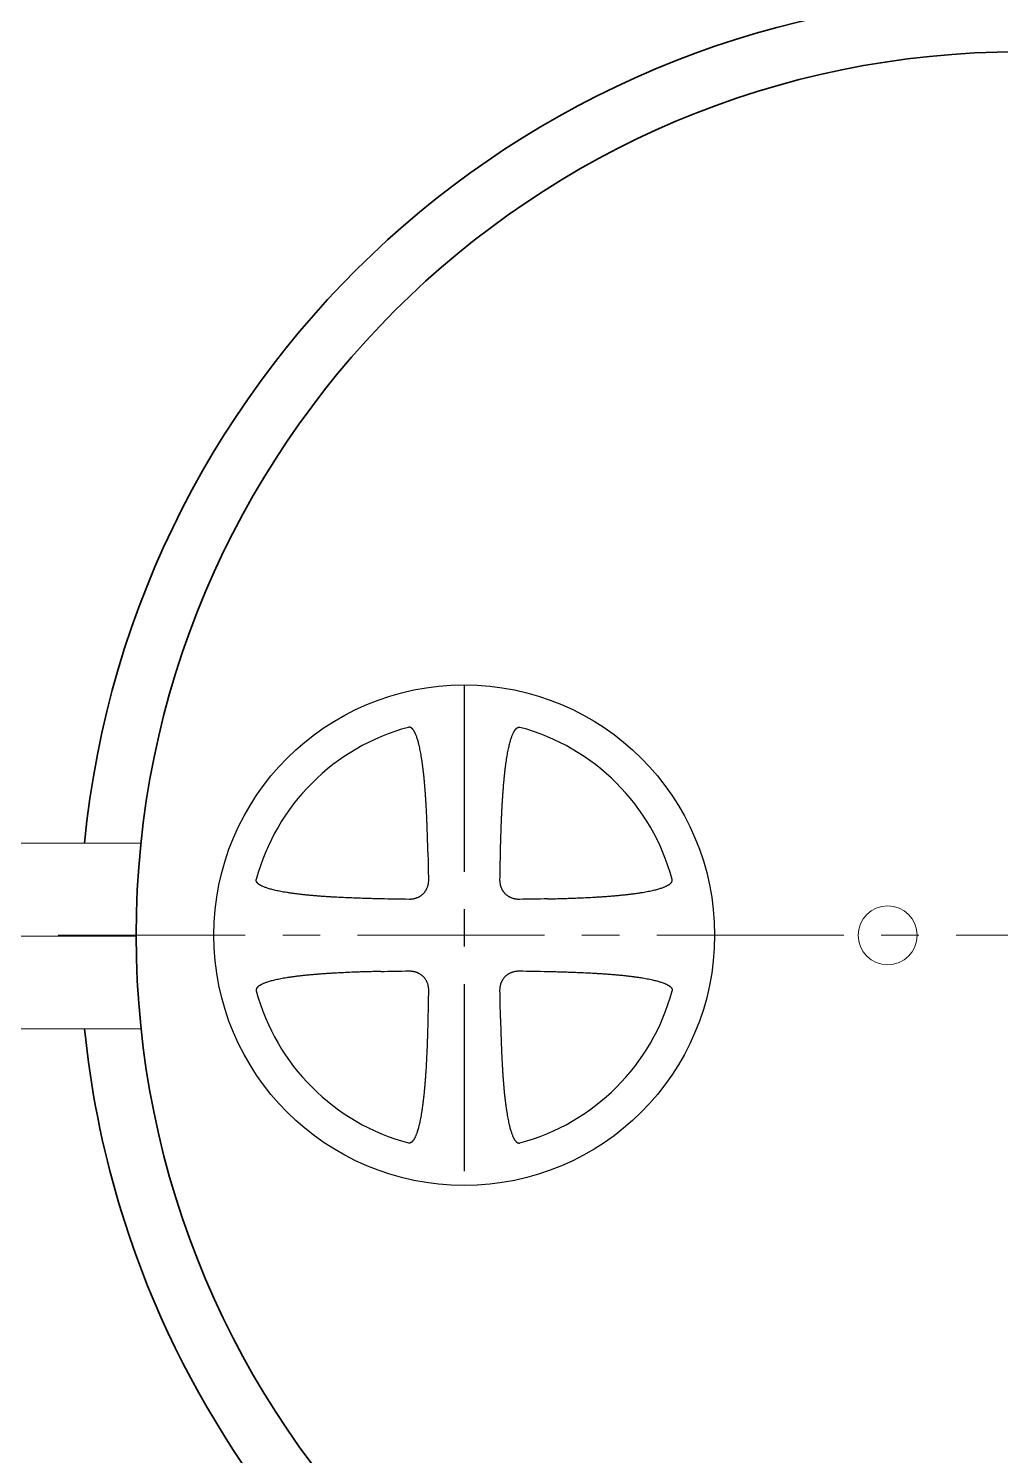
# Model space of a CAD drawing. Header units: millimetres. Extents: x 20530103 to 31271019, y 32092698 to 33532929.
# Drawn here: x 26692555 to 26694205, y 33059222 to 33061644 of the extents above; entities that cross this region are included whole.
import ezdxf

# ---------------------------------------------------------------- set-up
doc = ezdxf.new("R2010")
doc.units = ezdxf.units.MM
doc.linetypes.add('осевая', pattern=[50.8, 31.75, -6.35, 6.35, -6.35])
doc.layers.add('Системный слой', color=7, linetype='Continuous')

msp = doc.modelspace()

# ---------------------------------------------------------------- linework, layer by layer
at = {"color": 1, "linetype": 'осевая', "lineweight": 25, "ltscale": 10}
msp.add_line((26693294.8823, 33060530.0718), (26693294.8823, 33059680.0718), dxfattribs=at)
at = {"lineweight": 20}
for p, q in [((26690826.8165, 33060261.1642), (26692746.2042, 33060261.1642)), ((26690826.8165, 33059946.1642), (26692746.46, 33059946.1642))]:
    msp.add_line(p, q, dxfattribs=at)
at = {"color": 1, "linetype": 'осевая', "lineweight": 15, "ltscale": 10}
for p, q in [((26673227.9068, 33060106.2149), (26692738.0407, 33060103.3728)), ((26692605.8056, 33060104.9155), (26697738.0709, 33060104.9781))]:
    msp.add_line(p, q, dxfattribs=at)
at = {"lineweight": 35}
msp.add_circle((26694238.0399, 33060104.8753), 1500, dxfattribs=at)
at = {"lineweight": 20}
msp.add_circle((26694013.5185, 33060104.8753), 50, dxfattribs=at)
at = {"lineweight": 35}
for start, end in [(5.9499064, 174.3768002), (185.707289, 196.6529029), (196.6529029, 328.0556297)]:
    msp.add_arc((26694238.0399, 33060104.8293), 1595.4844, start, end, dxfattribs=at)
at = {"layer": 'Системный слой', "color": 7, "lineweight": 30}
msp.add_circle((26693294.8823, 33060105.0718), 425, dxfattribs=at)
at = {"layer": 'Системный слой', "color": 7, "lineweight": 25}
for start, end in [(104.9942803, 165.0057197), (14.9942803, 75.0057197), (194.9942803, 255.0057197), (284.9942803, 345.0057197)]:
    msp.add_arc((26693294.8823, 33060105.0718), 365.2841, start, end, dxfattribs=at)
at = {"layer": 'Системный слой', "color": 7, "lineweight": 25, "extrusion": (0, 0, -1)}
for centre, major_axis, start_param, end_param in [((26692471.7779, 33060105.0718), (0, -2230.9255), -1.634238642, -1.612784394), ((26694117.9868, 33060105.0718), (0, 2230.9255), -1.52880826, -1.507354011), ((26693294.8823, 33060928.1763), (-2230.9255, 0), -1.52880826, -1.507354011), ((26693294.8823, 33060928.1763), (-2230.9255, 0), -1.634238642, -1.612784394), ((26693294.8823, 33059281.9674), (2230.9255, 0), -1.634238642, -1.612784394), ((26693294.8823, 33059281.9674), (2230.9255, 0), -1.52880826, -1.507354011), ((26692471.7779, 33060105.0718), (0, -2230.9255), -1.52880826, -1.507354011), ((26694117.9868, 33060105.0718), (0, 2230.9255), -1.634238642, -1.612784394)]:
    msp.add_ellipse(centre, major_axis=major_axis, ratio=0.342020143, start_param=start_param, end_param=end_param, dxfattribs=at)
at = {"layer": 'Системный слой', "color": 7, "lineweight": 25}
for points, knots in [([(26693233.2643, 33060246.512), (26693233.1821, 33060250.2948), (26693233.0039, 33060257.9405), (26693232.6914, 33060269.5604), (26693232.3846, 33060279.4399), (26693232.1034, 33060287.5487), (26693231.8701, 33060293.792), (26693231.5845, 33060300.8836), (26693231.2356, 33060308.8166), (26693230.8066, 33060317.6167), (26693230.3645, 33060325.7862), (26693229.9186, 33060333.2931), (26693229.4801, 33060340.1027), (26693229.0037, 33060346.9238), (26693228.4889, 33060353.7143), (26693227.9354, 33060360.4372), (26693227.3448, 33060367.0413), (26693226.7145, 33060373.5317), (26693226.0467, 33060379.8625), (26693225.3387, 33060386.0384), (26693224.5944, 33060392.0132), (26693223.8055, 33060397.8369), (26693222.9772, 33060403.4533), (26693222.1094, 33060408.8503), (26693221.222, 33060413.911), (26693220.3102, 33060418.6798), (26693219.3918, 33060423.0839), (26693218.4625, 33060427.1676), (26693217.5466, 33060430.8591), (26693216.623, 33060434.2739), (26693215.7036, 33060437.387), (26693214.782, 33060440.2366), (26693213.9, 33060442.7263), (26693213.0465, 33060444.9278), (26693212.2479, 33060446.8118), (26693211.4902, 33060448.4462), (26693210.8051, 33060449.8027), (26693210.1593, 33060450.9795), (26693209.5549, 33060451.994), (26693208.9741, 33060452.8892), (26693208.4477, 33060453.6352), (26693207.9649, 33060454.2662), (26693207.5379, 33060454.7827), (26693207.1518, 33060455.2158), (26693206.8173, 33060455.566), (26693206.5103, 33060455.867), (26693206.2247, 33060456.1299), (26693205.9478, 33060456.3686), (26693205.6884, 33060456.5779), (26693205.443, 33060456.7632), (26693205.2088, 33060456.9289), (26693204.9739, 33060457.0841), (26693204.7061, 33060457.2482), (26693204.4006, 33060457.418), (26693204.0577, 33060457.5853), (26693203.7086, 33060457.7316), (26693203.3103, 33060457.8708), (26693202.8193, 33060458.0015), (26693202.2465, 33060458.091), (26693201.6982, 33060458.111), (26693201.1528, 33060458.0769), (26693200.7319, 33060458.0081), (26693200.4498, 33060457.9387), (26693200.3751, 33060457.9186)], [0, 0, 0, 0, 3.294371593, 6.658591543, 10.121592742, 11.902893978, 13.727107621, 15.565805849, 18.089199056, 20.650882172, 23.250738132, 25.227924631, 27.214477482, 29.207844676, 31.198515859, 33.161938964, 35.100748787, 36.992852426, 38.863010201, 40.668912645, 42.432709704, 44.134311819, 45.815956245, 47.406319509, 48.925529492, 50.321905425, 51.666805829, 52.875385207, 53.998684122, 55.003566013, 55.973887457, 56.834853186, 57.62025208, 58.285214561, 58.906539433, 59.421026718, 59.87309663, 60.246258994, 60.602155426, 60.908040864, 61.180306665, 61.401463481, 61.604047946, 61.767516676, 61.910185432, 62.028901262, 62.144789761, 62.250718136, 62.349589011, 62.437155671, 62.520316699, 62.60098611, 62.683376543, 62.794473772, 62.904935231, 63.013803366, 63.122506405, 63.271682214, 63.457840141, 63.633238455, 63.754365664, 63.934896432, 64, 64, 64, 64]), ([(26693356.5004, 33060246.512), (26693356.5826, 33060250.2955), (26693356.7608, 33060257.9459), (26693357.0737, 33060269.5791), (26693357.3812, 33060279.4777), (26693357.6635, 33060287.6102), (26693357.8979, 33060293.8778), (26693358.1551, 33060300.2594), (26693358.4368, 33060306.7343), (26693358.7467, 33060313.3297), (26693359.0862, 33060320.011), (26693359.458, 33060326.7709), (26693359.8635, 33060333.5749), (26693360.3055, 33060340.4157), (26693360.7858, 33060347.2653), (26693361.3047, 33060354.0804), (26693361.8625, 33060360.8239), (26693362.4573, 33060367.4431), (26693363.092, 33060373.9445), (26693363.7642, 33060380.282), (26693364.4766, 33060386.4616), (26693365.2255, 33060392.437), (26693366.019, 33060398.2595), (26693366.8522, 33060403.8732), (26693367.7252, 33060409.2661), (26693368.6178, 33060414.3202), (26693369.5346, 33060419.0801), (26693370.4575, 33060423.4716), (26693371.3908, 33060427.5392), (26693372.3093, 33060431.21), (26693373.2343, 33060434.6003), (26693374.1536, 33060437.6852), (26693375.0736, 33060440.5039), (26693375.9517, 33060442.96), (26693376.7993, 33060445.1267), (26693377.5902, 33060446.9763), (26693378.3386, 33060448.5778), (26693379.0135, 33060449.9043), (26693379.6485, 33060451.0543), (26693380.2425, 33060452.0461), (26693380.8137, 33060452.923), (26693381.3323, 33060453.6559), (26693381.8089, 33060454.2776), (26693382.2316, 33060454.7882), (26693382.6147, 33060455.2177), (26693382.9479, 33060455.5664), (26693383.2543, 33060455.867), (26693383.5399, 33060456.1299), (26693383.8168, 33060456.3686), (26693384.0763, 33060456.5779), (26693384.3216, 33060456.7632), (26693384.5559, 33060456.9289), (26693384.7907, 33060457.0841), (26693385.0585, 33060457.2482), (26693385.3641, 33060457.418), (26693385.7069, 33060457.5853), (26693386.0561, 33060457.7316), (26693386.4544, 33060457.8708), (26693386.9453, 33060458.0015), (26693387.5181, 33060458.091), (26693388.0665, 33060458.111), (26693388.6119, 33060458.0769), (26693389.0328, 33060458.0081), (26693389.3148, 33060457.9387), (26693389.3896, 33060457.9186)], [0, 0, 0, 0, 3.346521523, 6.766848111, 10.291529456, 12.106470403, 13.966728464, 15.842272064, 17.760328852, 19.705723419, 21.69055137, 23.687494739, 25.705597318, 27.732687694, 29.765616249, 31.795275715, 33.795524463, 35.769580702, 37.694348858, 39.596138923, 41.431300907, 43.222956688, 44.950627594, 46.657892926, 48.271860481, 49.813092722, 51.228677476, 52.591624534, 53.814670765, 54.950110731, 55.963708116, 56.941680685, 57.807328827, 58.595452265, 59.260387204, 59.880783117, 60.393123522, 60.842570583, 61.213061508, 61.566814526, 61.871519207, 62.143339222, 62.364995754, 62.568380645, 62.733224655, 62.877533629, 62.998105508, 63.115804117, 63.223385704, 63.323799493, 63.412733256, 63.497193458, 63.579124045, 63.662802909, 63.775637351, 63.887825457, 63.998394772, 64.108795928, 64.260302258, 64.449368862, 64.627507815, 64.750527631, 64.933879172, 65, 65, 65, 65]), ([(26693153.4422, 33060166.6899), (26693149.8532, 33060166.7678), (26693142.5868, 33060166.9366), (26693133.4481, 33060167.1798), (26693124.8369, 33060167.4341), (26693115.599, 33060167.7323), (26693103.5942, 33060168.1742), (26693090.8436, 33060168.7243), (26693079.7021, 33060169.283), (26693070.7233, 33060169.7887), (26693063.2941, 33060170.2474), (26693056.3005, 33060170.7173), (26693049.5482, 33060171.2093), (26693042.8436, 33060171.7393), (26693036.2293, 33060172.3068), (26693029.7055, 33060172.9143), (26693023.3149, 33060173.5606), (26693017.0583, 33060174.2479), (26693010.9783, 33060174.9736), (26693005.034, 33060175.745), (26692999.2832, 33060176.5576), (26692993.7427, 33060177.411), (26692988.5275, 33060178.287), (26692983.5965, 33060179.19), (26692979.0237, 33060180.1033), (26692974.7677, 33060181.0308), (26692970.9012, 33060181.9496), (26692967.311, 33060182.8797), (26692964.0251, 33060183.8093), (26692961.0082, 33060184.7442), (26692958.3605, 33060185.6431), (26692956.0095, 33060186.5168), (26692953.9884, 33060187.3387), (26692952.2285, 33060188.1218), (26692950.7618, 33060188.8337), (26692949.4865, 33060189.507), (26692948.3862, 33060190.1387), (26692947.4167, 33060190.7458), (26692946.6105, 33060191.2956), (26692945.93, 33060191.7995), (26692945.3742, 33060192.2448), (26692944.9087, 33060192.6474), (26692944.5333, 33060192.9957), (26692944.2107, 33060193.3154), (26692943.9286, 33060193.6136), (26692943.672, 33060193.9037), (26692943.4465, 33060194.1766), (26692943.2466, 33060194.4355), (26692943.0682, 33060194.6829), (26692942.9019, 33060194.9304), (26692942.7277, 33060195.2106), (26692942.5493, 33060195.5281), (26692942.3752, 33060195.882), (26692942.225, 33060196.2389), (26692942.0839, 33060196.6418), (26692941.9528, 33060197.1343), (26692941.8632, 33060197.7076), (26692941.8432, 33060198.256), (26692941.8773, 33060198.8014), (26692941.9461, 33060199.2223), (26692942.0155, 33060199.5043), (26692942.0355, 33060199.5791)], [0, 0, 0, 0, 3.027650468, 6.130094995, 7.711356257, 10.29572092, 13.929306235, 17.85218495, 21.075847564, 23.356555589, 25.454567181, 27.369742625, 29.28457001, 31.181263092, 33.060102395, 34.9034142, 36.729230748, 38.501690757, 40.23857242, 41.92187162, 43.587415304, 45.168284004, 46.68244492, 48.080640478, 49.429669018, 50.648001517, 51.784220094, 52.805921168, 53.793742901, 54.673451645, 55.478236634, 56.16329273, 56.804669619, 57.338102874, 57.808295994, 58.19735665, 58.567881964, 58.885924914, 59.167818492, 59.395947779, 59.604956454, 59.772793989, 59.918929675, 60.040332083, 60.158922171, 60.267662997, 60.369344164, 60.459616107, 60.545401758, 60.628156765, 60.712315906, 60.824376076, 60.935003164, 61.043224388, 61.1494624, 61.294441349, 61.47478319, 61.644699639, 61.762041656, 61.936931263, 62, 62, 62, 62]), ([(26693234.1268, 33060198.7166), (26693234.1354, 33060198.1239), (26693234.1242, 33060196.9512), (26693234.0228, 33060195.1956), (26693233.8361, 33060193.4499), (26693233.5598, 33060191.703), (26693233.1918, 33060189.9642), (26693232.7323, 33060188.2468), (26693232.1831, 33060186.5625), (26693231.5478, 33060184.9225), (26693230.8317, 33060183.3374), (26693230.0413, 33060181.8161), (26693229.1834, 33060180.3646), (26693228.2628, 33060178.9836), (26693227.2888, 33060177.6803), (26693226.2729, 33060176.4615), (26693225.2342, 33060175.3382), (26693224.1823, 33060174.3083), (26693223.1267, 33060173.3688), (26693221.9757, 33060172.4351), (26693220.7957, 33060171.5716), (26693219.5593, 33060170.7573), (26693218.4442, 33060170.0928), (26693217.1562, 33060169.3948), (26693215.658, 33060168.6729), (26693213.8949, 33060167.9517), (26693212.1052, 33060167.3415), (26693210.5804, 33060166.9146), (26693208.9709, 33060166.5382), (26693207.1689, 33060166.204), (26693205.095, 33060165.9541), (26693203.0829, 33060165.8312), (26693201.8513, 33060165.8185), (26693201.2376, 33060165.8273)], [0, 0, 0, 0, 1.160826542, 2.293622235, 3.435630275, 4.588755852, 5.746246171, 6.905347908, 8.06046894, 9.206890964, 10.341223549, 11.457239469, 12.554235135, 13.633163251, 14.697615427, 15.730559355, 16.730574568, 17.684561251, 18.60488317, 19.490060894, 20.578622657, 21.45991575, 22.381037453, 23.113318507, 24.320591035, 25.627436737, 26.832375655, 28.012840773, 28.720001051, 30.061885846, 31.592299148, 32.799070777, 34, 34, 34, 34]), ([(26693388.5271, 33060165.8273), (26693387.9344, 33060165.8188), (26693386.7617, 33060165.8299), (26693385.0061, 33060165.9313), (26693383.2604, 33060166.1181), (26693381.5135, 33060166.3944), (26693379.7747, 33060166.7624), (26693378.0573, 33060167.2219), (26693376.373, 33060167.771), (26693374.733, 33060168.4063), (26693373.1479, 33060169.1225), (26693371.6266, 33060169.9129), (26693370.1751, 33060170.7708), (26693368.7941, 33060171.6914), (26693367.4908, 33060172.6654), (26693366.272, 33060173.6812), (26693365.1487, 33060174.72), (26693364.1188, 33060175.7719), (26693363.1793, 33060176.8275), (26693362.2456, 33060177.9784), (26693361.3821, 33060179.1584), (26693360.5678, 33060180.3949), (26693359.9032, 33060181.51), (26693359.2053, 33060182.798), (26693358.4834, 33060184.2962), (26693357.7622, 33060186.0593), (26693357.152, 33060187.849), (26693356.7251, 33060189.3738), (26693356.3487, 33060190.9833), (26693356.0145, 33060192.7853), (26693355.7646, 33060194.8592), (26693355.6417, 33060196.8713), (26693355.629, 33060198.1029), (26693355.6378, 33060198.7166)], [0, 0, 0, 0, 1.160826542, 2.293622235, 3.435630275, 4.588755852, 5.746246171, 6.905347908, 8.06046894, 9.206890964, 10.341223549, 11.457239469, 12.554235135, 13.633163251, 14.697615427, 15.730559355, 16.730574568, 17.684561251, 18.60488317, 19.490060894, 20.578622657, 21.45991575, 22.381037453, 23.113318507, 24.320591035, 25.627436737, 26.832375655, 28.012840773, 28.720001051, 30.061885846, 31.592299148, 32.799070777, 34, 34, 34, 34]), ([(26693436.3225, 33060166.6899), (26693439.995, 33060166.7697), (26693447.4273, 33060166.9425), (26693456.7727, 33060167.1924), (26693465.5685, 33060167.4539), (26693474.987, 33060167.7605), (26693487.2099, 33060168.2153), (26693500.1739, 33060168.7823), (26693511.4822, 33060169.3585), (26693520.5745, 33060169.8797), (26693528.0758, 33060170.3516), (26693535.1233, 33060170.8344), (26693541.9137, 33060171.3393), (26693548.6457, 33060171.8827), (26693555.2726, 33060172.4637), (26693561.7973, 33060173.0848), (26693568.1758, 33060173.7445), (26693574.4105, 33060174.4452), (26693580.4575, 33060175.184), (26693586.362, 33060175.9685), (26693592.0669, 33060176.7942), (26693597.5569, 33060177.6609), (26693602.7151, 33060178.5494), (26693607.5836, 33060179.4642), (26693612.0877, 33060180.3878), (26693616.2696, 33060181.3243), (26693620.0556, 33060182.2494), (26693623.5608, 33060183.1838), (26693626.7584, 33060184.1154), (26693629.6855, 33060185.0502), (26693632.243, 33060185.9456), (26693634.5046, 33060186.813), (26693636.4396, 33060187.6253), (26693638.1173, 33060188.3964), (26693639.5084, 33060189.0939), (26693640.7139, 33060189.7512), (26693641.7514, 33060190.3661), (26693642.6653, 33060190.9566), (26693643.4247, 33060191.4909), (26693644.0652, 33060191.98), (26693644.5876, 33060192.4114), (26693645.0243, 33060192.8005), (26693645.376, 33060193.1364), (26693645.6775, 33060193.4438), (26693645.9404, 33060193.7294), (26693646.1791, 33060194.0063), (26693646.3884, 33060194.2658), (26693646.5737, 33060194.5112), (26693646.7394, 33060194.7454), (26693646.8946, 33060194.9803), (26693647.0587, 33060195.2481), (26693647.2285, 33060195.5536), (26693647.3958, 33060195.8964), (26693647.5421, 33060196.2456), (26693647.6813, 33060196.6439), (26693647.812, 33060197.1348), (26693647.9015, 33060197.7076), (26693647.9215, 33060198.256), (26693647.8874, 33060198.8014), (26693647.8185, 33060199.2223), (26693647.7492, 33060199.5043), (26693647.7291, 33060199.5791)], [0, 0, 0, 0, 3.098261334, 6.270257389, 7.885873744, 10.522157945, 14.222087947, 18.211189336, 21.483219765, 23.791405021, 25.91055982, 27.839239887, 29.766287197, 31.670808361, 33.554373667, 35.397494967, 37.221268987, 38.987539178, 40.71587108, 42.387727128, 44.041242235, 45.608248555, 47.10728905, 48.48832759, 49.819500091, 51.017863675, 52.132794527, 53.131322562, 54.095468401, 54.950921967, 55.731333865, 56.392139341, 57.009564667, 57.52047847, 57.969135823, 58.33888725, 58.691132745, 58.993238407, 59.261550851, 59.478661932, 59.677208155, 59.836710997, 59.975491712, 60.090496101, 60.202763313, 60.305383036, 60.40116592, 60.485997168, 60.566559632, 60.644707497, 60.724522268, 60.832146527, 60.939155451, 61.044621355, 61.149927756, 61.294442138, 61.474782666, 61.644699745, 61.762041735, 61.936930934, 62, 62, 62, 62]), ([(26693153.4422, 33060043.4538), (26693149.8532, 33060043.3758), (26693142.5868, 33060043.2071), (26693133.4481, 33060042.9639), (26693124.8369, 33060042.7096), (26693115.599, 33060042.4114), (26693103.5942, 33060041.9695), (26693090.8436, 33060041.4194), (26693079.7021, 33060040.8606), (26693070.7233, 33060040.3549), (26693063.2941, 33060039.8963), (26693056.3005, 33060039.4264), (26693049.5482, 33060038.9344), (26693042.8436, 33060038.4044), (26693036.2293, 33060037.8369), (26693029.7055, 33060037.2293), (26693023.3149, 33060036.5831), (26693017.0583, 33060035.8958), (26693010.9783, 33060035.1701), (26693005.034, 33060034.3986), (26692999.2832, 33060033.5861), (26692993.7427, 33060032.7326), (26692988.5275, 33060031.8567), (26692983.5965, 33060030.9537), (26692979.0237, 33060030.0404), (26692974.7677, 33060029.1128), (26692970.9012, 33060028.1941), (26692967.311, 33060027.264), (26692964.0251, 33060026.3343), (26692961.0082, 33060025.3994), (26692958.3605, 33060024.5006), (26692956.0095, 33060023.6268), (26692953.9884, 33060022.805), (26692952.2285, 33060022.0219), (26692950.7618, 33060021.31), (26692949.4865, 33060020.6366), (26692948.3862, 33060020.0049), (26692947.4167, 33060019.3979), (26692946.6105, 33060018.8481), (26692945.93, 33060018.3442), (26692945.3742, 33060017.8988), (26692944.9087, 33060017.4963), (26692944.5333, 33060017.148), (26692944.2107, 33060016.8282), (26692943.9286, 33060016.5301), (26692943.672, 33060016.24), (26692943.4465, 33060015.967), (26692943.2466, 33060015.7081), (26692943.0682, 33060015.4608), (26692942.9019, 33060015.2133), (26692942.7277, 33060014.9331), (26692942.5493, 33060014.6156), (26692942.3752, 33060014.2617), (26692942.225, 33060013.9048), (26692942.0839, 33060013.5019), (26692941.9528, 33060013.0094), (26692941.8632, 33060012.436), (26692941.8432, 33060011.8877), (26692941.8773, 33060011.3423), (26692941.9461, 33060010.9214), (26692942.0155, 33060010.6393), (26692942.0355, 33060010.5646)], [0, 0, 0, 0, 3.027650466, 6.130094991, 7.711356252, 10.295720913, 13.929306225, 17.852184938, 21.07584755, 23.356555574, 25.454567165, 27.369742608, 29.284569992, 31.181263074, 33.060102377, 34.903414182, 36.72923073, 38.50169074, 40.238572403, 41.921871604, 43.587415288, 45.168283988, 46.682444905, 48.080640464, 49.429669005, 50.648001504, 51.784220082, 52.805921157, 53.793742891, 54.673451636, 55.478236627, 56.163292723, 56.804669613, 57.33810287, 57.80829599, 58.197356647, 58.567881962, 58.885924912, 59.167818491, 59.395947778, 59.604956454, 59.772793988, 59.918929674, 60.040332083, 60.15892217, 60.267662996, 60.369344163, 60.459616106, 60.545401757, 60.628156764, 60.712315905, 60.824376075, 60.935003163, 61.043224387, 61.1494624, 61.294441348, 61.474783189, 61.644699639, 61.762041656, 61.936931263, 62, 62, 62, 62]), ([(26693201.2376, 33060044.3164), (26693201.8303, 33060044.3249), (26693203.0029, 33060044.3138), (26693204.7586, 33060044.2123), (26693206.5043, 33060044.0256), (26693208.2512, 33060043.7493), (26693209.9899, 33060043.3813), (26693211.7074, 33060042.9218), (26693213.3916, 33060042.3726), (26693215.0317, 33060041.7373), (26693216.6168, 33060041.0212), (26693218.1381, 33060040.2308), (26693219.5896, 33060039.3729), (26693220.9698, 33060038.4528), (26693222.2675, 33060037.483), (26693223.4714, 33060036.4804), (26693224.5653, 33060035.4715), (26693225.7012, 33060034.3186), (26693226.7121, 33060033.1717), (26693227.7027, 33060031.9213), (26693228.6449, 33060030.6116), (26693229.6141, 33060029.0818), (26693230.4202, 33060027.6161), (26693231.1148, 33060026.1962), (26693231.7611, 33060024.7042), (26693232.2781, 33060023.2933), (26693232.7978, 33060021.665), (26693233.1741, 33060020.2553), (26693233.5025, 33060018.6995), (26693233.758, 33060017.2367), (26693233.9817, 33060015.4712), (26693234.1199, 33060013.4393), (26693234.1363, 33060012.0858), (26693234.1268, 33060011.4271)], [0, 0, 0, 0, 1.160824505, 2.293619377, 3.435628046, 4.588756653, 5.746252086, 6.905357744, 8.060477574, 9.206889122, 10.341203147, 11.457204809, 12.554204619, 13.633169084, 14.695740988, 15.71706833, 16.69175045, 17.601108296, 18.876909107, 19.676174613, 20.71618965, 22.027068401, 23.21144584, 23.982011638, 25.113816219, 26.386624586, 26.915981655, 28.452958319, 29.235772501, 30.022225733, 31.353685786, 32.710829606, 34, 34, 34, 34]), ([(26693355.6378, 33060011.4271), (26693355.6293, 33060012.0198), (26693355.6404, 33060013.1924), (26693355.7418, 33060014.9481), (26693355.9286, 33060016.6938), (26693356.2049, 33060018.4407), (26693356.5729, 33060020.1794), (26693357.0324, 33060021.8969), (26693357.5815, 33060023.5811), (26693358.2168, 33060025.2212), (26693358.933, 33060026.8063), (26693359.7234, 33060028.3276), (26693360.5813, 33060029.7791), (26693361.5019, 33060031.1601), (26693362.4759, 33060032.4634), (26693363.4917, 33060033.6822), (26693364.5305, 33060034.8054), (26693365.5824, 33060035.8353), (26693366.638, 33060036.7749), (26693367.7889, 33060037.7085), (26693368.9689, 33060038.5721), (26693370.2054, 33060039.3864), (26693371.3205, 33060040.0509), (26693372.6085, 33060040.7489), (26693374.1067, 33060041.4708), (26693375.8698, 33060042.192), (26693377.6595, 33060042.8022), (26693379.1843, 33060043.2291), (26693380.7938, 33060043.6055), (26693382.5958, 33060043.9397), (26693384.6697, 33060044.1896), (26693386.6818, 33060044.3124), (26693387.9134, 33060044.3252), (26693388.5271, 33060044.3164)], [0, 0, 0, 0, 1.160826542, 2.293622235, 3.435630275, 4.588755852, 5.746246171, 6.905347908, 8.06046894, 9.206890964, 10.341223549, 11.457239469, 12.554235135, 13.633163251, 14.697615427, 15.730559355, 16.730574568, 17.684561251, 18.60488317, 19.490060894, 20.578622657, 21.45991575, 22.381037453, 23.113318507, 24.320591035, 25.627436737, 26.832375655, 28.012840773, 28.720001051, 30.061885846, 31.592299148, 32.799070777, 34, 34, 34, 34]), ([(26693436.3225, 33060043.4538), (26693439.995, 33060043.374), (26693447.4273, 33060043.2012), (26693456.7727, 33060042.9513), (26693465.5685, 33060042.6898), (26693474.987, 33060042.3832), (26693487.2099, 33060041.9283), (26693500.1739, 33060041.3614), (26693511.4822, 33060040.7851), (26693520.5745, 33060040.264), (26693528.0758, 33060039.7921), (26693535.1233, 33060039.3093), (26693541.9137, 33060038.8044), (26693548.6457, 33060038.2609), (26693555.2726, 33060037.68), (26693561.7973, 33060037.0589), (26693568.1758, 33060036.3992), (26693574.4105, 33060035.6985), (26693580.4575, 33060034.9597), (26693586.362, 33060034.1751), (26693592.0669, 33060033.3495), (26693597.5569, 33060032.4828), (26693602.7151, 33060031.5943), (26693607.5836, 33060030.6795), (26693612.0877, 33060029.7558), (26693616.2696, 33060028.8193), (26693620.0556, 33060027.8943), (26693623.5608, 33060026.9599), (26693626.7584, 33060026.0283), (26693629.6855, 33060025.0935), (26693632.243, 33060024.1981), (26693634.5046, 33060023.3307), (26693636.4396, 33060022.5183), (26693638.1173, 33060021.7472), (26693639.5084, 33060021.0498), (26693640.7139, 33060020.3925), (26693641.7514, 33060019.7775), (26693642.6653, 33060019.1871), (26693643.4247, 33060018.6528), (26693644.0652, 33060018.1637), (26693644.5876, 33060017.7322), (26693645.0243, 33060017.3432), (26693645.376, 33060017.0073), (26693645.6775, 33060016.6998), (26693645.9404, 33060016.4142), (26693646.1791, 33060016.1373), (26693646.3884, 33060015.8779), (26693646.5737, 33060015.6325), (26693646.7394, 33060015.3983), (26693646.8946, 33060015.1634), (26693647.0587, 33060014.8956), (26693647.2285, 33060014.5901), (26693647.3958, 33060014.2472), (26693647.5421, 33060013.8981), (26693647.6813, 33060013.4998), (26693647.812, 33060013.0088), (26693647.9015, 33060012.436), (26693647.9215, 33060011.8877), (26693647.8874, 33060011.3423), (26693647.8185, 33060010.9214), (26693647.7492, 33060010.6393), (26693647.7291, 33060010.5646)], [0, 0, 0, 0, 3.098261337, 6.270257394, 7.88587375, 10.522157951, 14.222087953, 18.211189342, 21.483219771, 23.791405029, 25.91055983, 27.8392399, 29.766287214, 31.670808384, 33.554373694, 35.397494999, 37.221270799, 38.987539216, 40.715868525, 42.387727164, 44.041242269, 45.608248584, 47.107289074, 48.488327607, 49.819500103, 51.017863682, 52.13279453, 53.131322563, 54.0954684, 54.950921965, 55.731333862, 56.392139339, 57.009564665, 57.520478469, 57.969135823, 58.33888725, 58.691132745, 58.993238408, 59.261550851, 59.478661933, 59.677208155, 59.836710998, 59.975491713, 60.090496102, 60.202763313, 60.305383036, 60.40116592, 60.485997169, 60.566559633, 60.644707498, 60.724522269, 60.832146528, 60.939155452, 61.044621356, 61.149927757, 61.294442138, 61.474782667, 61.644699746, 61.762041735, 61.936930934, 62, 62, 62, 62]), ([(26693233.2643, 33059963.6317), (26693233.1809, 33059959.7946), (26693233.0002, 33059952.048), (26693232.7379, 33059942.3192), (26693232.4922, 33059934.159), (26693232.2713, 33059927.3673), (26693231.9659, 33059918.7579), (26693231.5614, 33059908.5654), (26693231.0363, 33059897.011), (26693230.4897, 33059886.5245), (26693229.9537, 33059877.3899), (26693229.4709, 33059869.8934), (26693228.9782, 33059862.8709), (26693228.4644, 33059856.1214), (26693227.9124, 33059849.4397), (26693227.3237, 33059842.877), (26693226.6958, 33059836.428), (26693226.0308, 33059830.1385), (26693225.3264, 33059824.0037), (26693224.5863, 33059818.0696), (26693223.8025, 33059812.2865), (26693222.98, 33059806.7094), (26693222.1187, 33059801.3496), (26693221.2382, 33059796.3221), (26693220.3337, 33059791.5827), (26693219.4226, 33059787.2023), (26693218.5004, 33059783.1365), (26693217.5905, 33059779.4551), (26693216.6722, 33059776.0447), (26693215.7568, 33059772.9295), (26693214.8378, 33059770.0728), (26693213.9563, 33059767.5699), (26693213.1013, 33059765.3512), (26693212.2989, 33059763.4472), (26693211.536, 33059761.792), (26693210.8441, 33059760.415), (26693210.1908, 33059759.2189), (26693209.5788, 33059758.1879), (26693208.991, 33059757.2793), (26693208.4589, 33059756.5236), (26693207.9716, 33059755.8857), (26693207.5414, 33059755.365), (26693207.1532, 33059754.9293), (26693206.8176, 33059754.5781), (26693206.5103, 33059754.2766), (26693206.2247, 33059754.0138), (26693205.9478, 33059753.7751), (26693205.6884, 33059753.5658), (26693205.443, 33059753.3804), (26693205.2088, 33059753.2147), (26693204.9739, 33059753.0596), (26693204.7061, 33059752.8954), (26693204.4006, 33059752.7257), (26693204.0577, 33059752.5584), (26693203.7086, 33059752.4121), (26693203.3103, 33059752.2729), (26693202.8193, 33059752.1422), (26693202.2465, 33059752.0527), (26693201.6982, 33059752.0327), (26693201.1528, 33059752.0668), (26693200.7319, 33059752.1356), (26693200.4498, 33059752.205), (26693200.3751, 33059752.225)], [0, 0, 0, 0, 3.289425785, 6.641072506, 8.341944379, 10.288254271, 12.467463829, 15.730360375, 19.040042649, 22.396272394, 24.748617788, 26.901300285, 28.851790397, 30.799552599, 32.720392494, 34.616970036, 36.467565256, 38.296603138, 40.062485517, 41.78701453, 43.450467192, 45.094385097, 46.649301137, 48.134932472, 49.501134164, 50.817333387, 52.001691581, 53.103718779, 54.091658013, 55.046430083, 55.895776701, 56.672127723, 57.331893274, 57.949266326, 58.462051315, 58.913491524, 59.286860563, 59.642660821, 59.947992889, 60.219335302, 60.439132084, 60.640228459, 60.801979529, 60.942837132, 61.059697506, 61.173775908, 61.278050622, 61.375378074, 61.46157731, 61.543439091, 61.622847514, 61.703949805, 61.813310178, 61.922045176, 62.029212163, 62.136216983, 62.283062174, 62.466311413, 62.638969098, 62.758203699, 62.935913687, 63, 63, 63, 63]), ([(26693356.5004, 33059963.6317), (26693356.5819, 33059959.8767), (26693356.7587, 33059952.2866), (26693357.0149, 33059942.7484), (26693357.2548, 33059934.7273), (26693357.4711, 33059928.0298), (26693357.7707, 33059919.5103), (26693358.1682, 33059909.3992), (26693358.6849, 33059897.9121), (26693359.2235, 33059887.4649), (26693359.7526, 33059878.3451), (26693360.2305, 33059870.8411), (26693360.7188, 33059863.8018), (26693361.2287, 33059857.0284), (26693361.777, 33059850.3186), (26693362.3624, 33059843.7216), (26693362.9875, 33059837.2332), (26693363.6505, 33059830.8982), (26693364.3537, 33059824.7129), (26693365.0938, 33059818.7223), (26693365.8786, 33059812.8785), (26693366.7035, 33059807.2379), (26693367.5683, 33059801.8136), (26693368.4535, 33059796.7217), (26693369.3639, 33059791.919), (26693370.282, 33059787.4786), (26693371.212, 33059783.3571), (26693372.1298, 33059779.6264), (26693373.0564, 33059776.1721), (26693373.98, 33059773.0198), (26693374.9066, 33059770.1323), (26693375.7946, 33059767.6069), (26693376.655, 33059765.3717), (26693377.4612, 33059763.4572), (26693378.2269, 33059761.7955), (26693378.9201, 33059760.4157), (26693379.5739, 33059759.2188), (26693380.1859, 33059758.1878), (26693380.7737, 33059757.2792), (26693381.3057, 33059756.5236), (26693381.7931, 33059755.8857), (26693382.2233, 33059755.365), (26693382.6115, 33059754.9293), (26693382.947, 33059754.5781), (26693383.2543, 33059754.2766), (26693383.5399, 33059754.0138), (26693383.8168, 33059753.7751), (26693384.0763, 33059753.5658), (26693384.3217, 33059753.3804), (26693384.5559, 33059753.2147), (26693384.7908, 33059753.0596), (26693385.0585, 33059752.8954), (26693385.3641, 33059752.7257), (26693385.7069, 33059752.5584), (26693386.0561, 33059752.4121), (26693386.4544, 33059752.2729), (26693386.9453, 33059752.1422), (26693387.5181, 33059752.0527), (26693388.0665, 33059752.0327), (26693388.6119, 33059752.0668), (26693389.0328, 33059752.1356), (26693389.3148, 33059752.205), (26693389.3896, 33059752.225)], [0, 0, 0, 0, 3.218923136, 6.50682583, 8.178508276, 10.098302523, 12.252324325, 15.489576072, 18.779789971, 22.12274404, 24.473336148, 26.627827063, 28.584131871, 30.538173803, 32.467067938, 34.373013837, 36.235157188, 38.076608153, 39.857077487, 41.597492253, 43.278569694, 44.940532211, 46.513957966, 48.018144325, 49.402538406, 50.736545173, 51.936949418, 53.053666948, 54.053978732, 55.020167258, 55.878253101, 56.661608666, 57.325774799, 57.946675197, 58.461222986, 58.913538136, 59.286894357, 59.642684309, 59.948009353, 60.219346434, 60.439139687, 60.640232736, 60.801981719, 60.942838005, 61.059697972, 61.173776052, 61.278050575, 61.375377913, 61.461577123, 61.543438914, 61.622847383, 61.703949732, 61.813310168, 61.9220452, 62.029212193, 62.136216998, 62.283062174, 62.466311411, 62.638969098, 62.758203699, 62.935913687, 63, 63, 63, 63])]:
    msp.add_open_spline(points, degree=3, knots=knots, dxfattribs=at)

doc.saveas('drawing.dxf')
